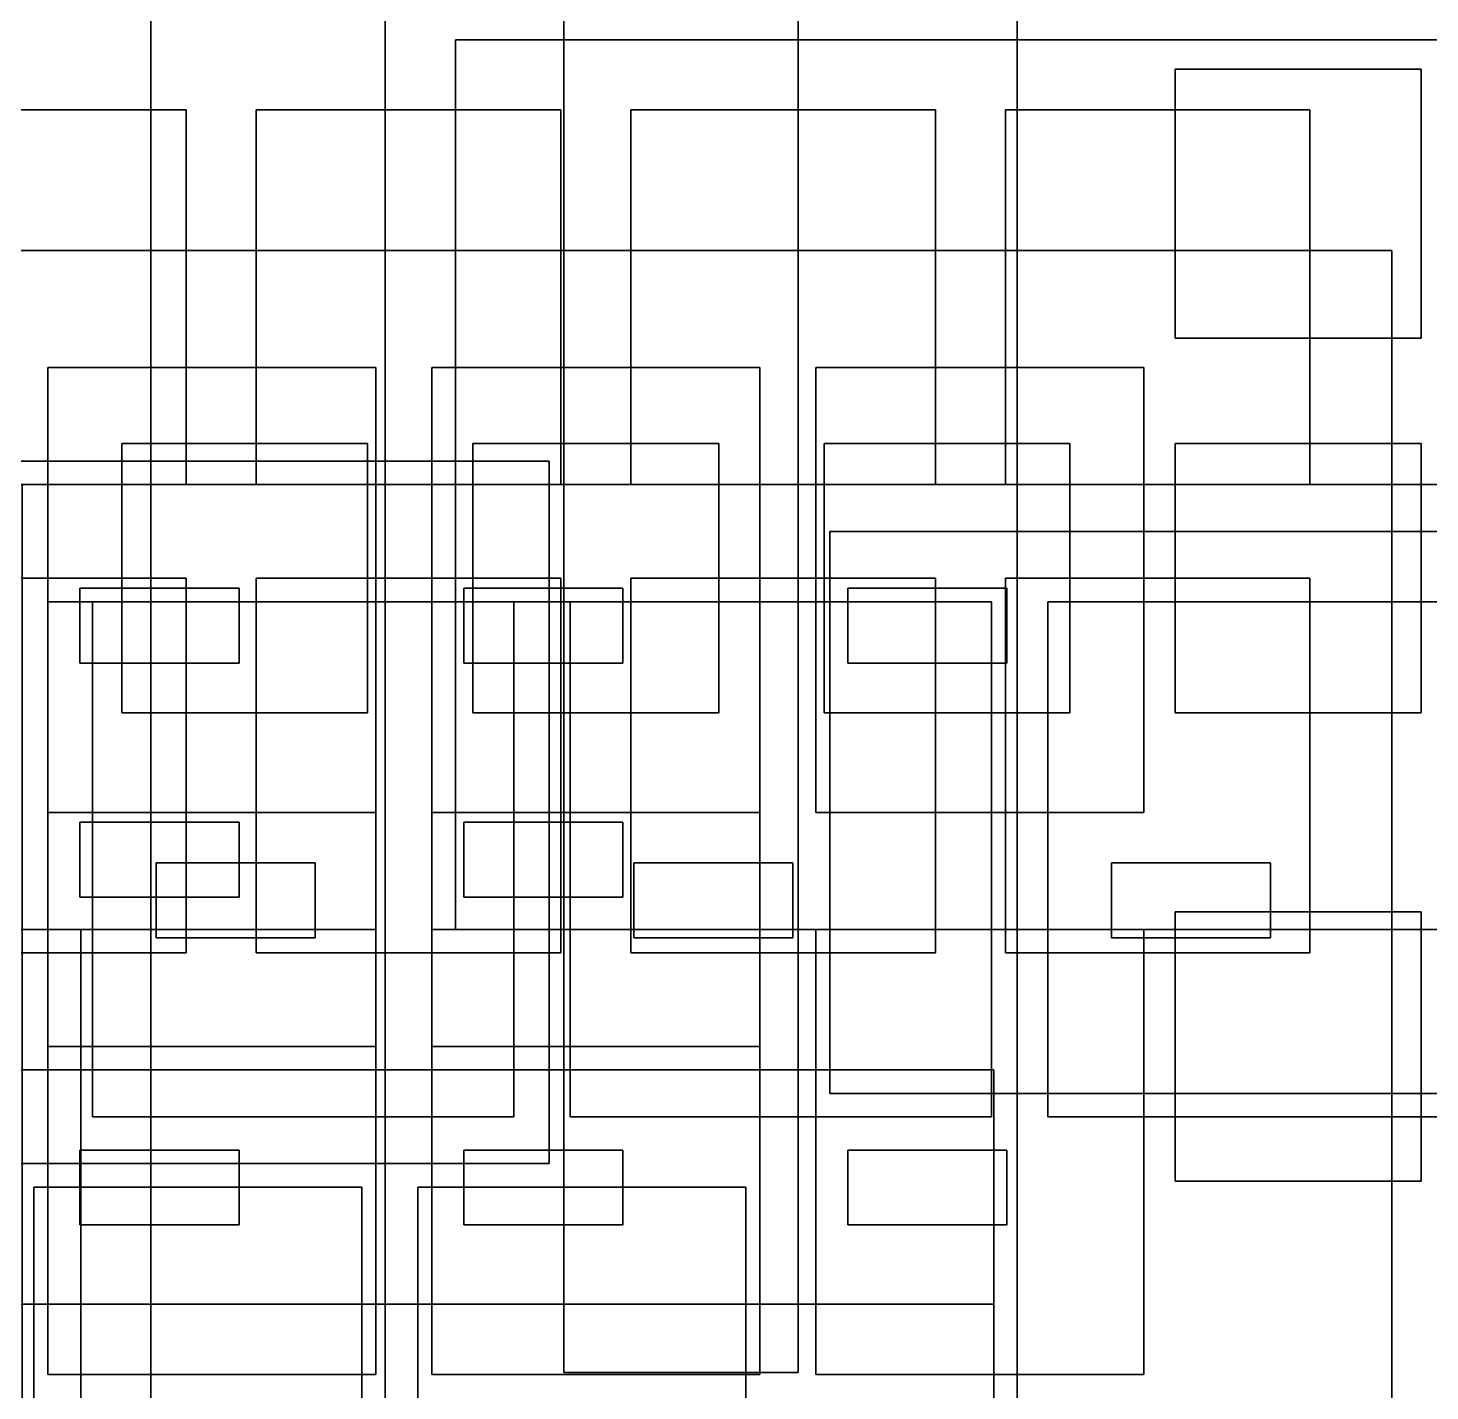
# Model space of a CAD drawing. Header units: feet. Extents: x -228 to 222, y -147 to 142.
# Drawn here: x 87.8 to 147.6, y 3.3 to 61.5 of the extents above; entities that cross this region are included whole.
import ezdxf

# ---------------------------------------------------------------- set-up
doc = ezdxf.new("R2010")
doc.units = ezdxf.units.FT
for name, color, linetype in [('bed', 7, 'CONTINUOUS'), ('burn_icu', 7, 'CONTINUOUS'), ('corridor_patient', 7, 'CONTINUOUS'), ('ed', 7, 'CONTINUOUS'), ('elevator_service', 7, 'CONTINUOUS'), ('floor', 7, 'CONTINUOUS'), ('isolation_bed', 7, 'CONTINUOUS'), ('med_surg', 7, 'CONTINUOUS'), ('oncology', 7, 'CONTINUOUS'), ('picu', 7, 'CONTINUOUS'), ('procedure', 7, 'CONTINUOUS'), ('telemetry', 7, 'CONTINUOUS'), ('utility', 7, 'CONTINUOUS'), ('women', 7, 'CONTINUOUS')]:
    doc.layers.add(name, color=color, linetype=linetype)

msp = doc.modelspace()

# ---------------------------------------------------------------- linework, layer by layer
at = {"layer": 'bed'}
for points in [[(96.76, 37.58, 78.75), (89.96, 37.58, 78.75), (89.96, 37.58, 80.95), (96.76, 37.58, 80.95)], [(89.96, 37.58, 78.75), (89.96, 34.38, 78.75), (89.96, 34.38, 80.95), (89.96, 37.58, 80.95)], [(89.96, 34.38, 80.95), (96.76, 34.38, 80.95), (96.76, 37.58, 80.95), (89.96, 37.58, 80.95)], [(89.96, 34.38, 78.75), (89.96, 37.58, 78.75), (96.76, 37.58, 78.75), (96.76, 34.38, 78.75)], [(96.76, 37.58, 93.75), (89.96, 37.58, 93.75), (89.96, 37.58, 95.95), (96.76, 37.58, 95.95)], [(89.96, 37.58, 93.75), (89.96, 34.38, 93.75), (89.96, 34.38, 95.95), (89.96, 37.58, 95.95)], [(89.96, 34.38, 95.95), (96.76, 34.38, 95.95), (96.76, 37.58, 95.95), (89.96, 37.58, 95.95)], [(89.96, 34.38, 93.75), (89.96, 37.58, 93.75), (96.76, 37.58, 93.75), (96.76, 34.38, 93.75)], [(96.76, 37.58, 108.75), (89.96, 37.58, 108.75), (89.96, 37.58, 110.95), (96.76, 37.58, 110.95)], [(89.96, 37.58, 108.75), (89.96, 34.38, 108.75), (89.96, 34.38, 110.95), (89.96, 37.58, 110.95)], [(89.96, 34.38, 110.95), (96.76, 34.38, 110.95), (96.76, 37.58, 110.95), (89.96, 37.58, 110.95)], [(89.96, 34.38, 108.75), (89.96, 37.58, 108.75), (96.76, 37.58, 108.75), (96.76, 34.38, 108.75)], [(96.76, 37.58, 123.75), (89.96, 37.58, 123.75), (89.96, 37.58, 125.95), (96.76, 37.58, 125.95)], [(89.96, 37.58, 123.75), (89.96, 34.38, 123.75), (89.96, 34.38, 125.95), (89.96, 37.58, 125.95)], [(89.96, 34.38, 125.95), (96.76, 34.38, 125.95), (96.76, 37.58, 125.95), (89.96, 37.58, 125.95)], [(89.96, 34.38, 123.75), (89.96, 37.58, 123.75), (96.76, 37.58, 123.75), (96.76, 34.38, 123.75)], [(96.76, 34.38, 78.75), (96.76, 37.58, 78.75), (96.76, 37.58, 80.95), (96.76, 34.38, 80.95)], [(96.76, 34.38, 93.75), (96.76, 37.58, 93.75), (96.76, 37.58, 95.95), (96.76, 34.38, 95.95)], [(96.76, 34.38, 108.75), (96.76, 37.58, 108.75), (96.76, 37.58, 110.95), (96.76, 34.38, 110.95)], [(96.76, 34.38, 123.75), (96.76, 37.58, 123.75), (96.76, 37.58, 125.95), (96.76, 34.38, 125.95)], [(113.16, 37.58, 78.75), (106.36, 37.58, 78.75), (106.36, 37.58, 80.95), (113.16, 37.58, 80.95)], [(106.36, 37.58, 78.75), (106.36, 34.38, 78.75), (106.36, 34.38, 80.95), (106.36, 37.58, 80.95)], [(106.36, 34.38, 80.95), (113.16, 34.38, 80.95), (113.16, 37.58, 80.95), (106.36, 37.58, 80.95)], [(106.36, 34.38, 78.75), (106.36, 37.58, 78.75), (113.16, 37.58, 78.75), (113.16, 34.38, 78.75)], [(113.16, 37.58, 93.75), (106.36, 37.58, 93.75), (106.36, 37.58, 95.95), (113.16, 37.58, 95.95)], [(106.36, 37.58, 93.75), (106.36, 34.38, 93.75), (106.36, 34.38, 95.95), (106.36, 37.58, 95.95)], [(106.36, 34.38, 95.95), (113.16, 34.38, 95.95), (113.16, 37.58, 95.95), (106.36, 37.58, 95.95)], [(106.36, 34.38, 93.75), (106.36, 37.58, 93.75), (113.16, 37.58, 93.75), (113.16, 34.38, 93.75)], [(113.16, 37.58, 108.75), (106.36, 37.58, 108.75), (106.36, 37.58, 110.95), (113.16, 37.58, 110.95)], [(106.36, 37.58, 108.75), (106.36, 34.38, 108.75), (106.36, 34.38, 110.95), (106.36, 37.58, 110.95)], [(106.36, 34.38, 110.95), (113.16, 34.38, 110.95), (113.16, 37.58, 110.95), (106.36, 37.58, 110.95)], [(106.36, 34.38, 108.75), (106.36, 37.58, 108.75), (113.16, 37.58, 108.75), (113.16, 34.38, 108.75)], [(113.16, 37.58, 123.75), (106.36, 37.58, 123.75), (106.36, 37.58, 125.95), (113.16, 37.58, 125.95)], [(106.36, 37.58, 123.75), (106.36, 34.38, 123.75), (106.36, 34.38, 125.95), (106.36, 37.58, 125.95)], [(106.36, 34.38, 125.95), (113.16, 34.38, 125.95), (113.16, 37.58, 125.95), (106.36, 37.58, 125.95)], [(106.36, 34.38, 123.75), (106.36, 37.58, 123.75), (113.16, 37.58, 123.75), (113.16, 34.38, 123.75)], [(113.16, 34.38, 78.75), (113.16, 37.58, 78.75), (113.16, 37.58, 80.95), (113.16, 34.38, 80.95)], [(113.16, 34.38, 93.75), (113.16, 37.58, 93.75), (113.16, 37.58, 95.95), (113.16, 34.38, 95.95)], [(113.16, 34.38, 108.75), (113.16, 37.58, 108.75), (113.16, 37.58, 110.95), (113.16, 34.38, 110.95)], [(113.16, 34.38, 123.75), (113.16, 37.58, 123.75), (113.16, 37.58, 125.95), (113.16, 34.38, 125.95)], [(129.56, 37.58, 78.75), (122.76, 37.58, 78.75), (122.76, 37.58, 80.95), (129.56, 37.58, 80.95)], [(122.76, 37.58, 78.75), (122.76, 34.38, 78.75), (122.76, 34.38, 80.95), (122.76, 37.58, 80.95)], [(122.76, 34.38, 80.95), (129.56, 34.38, 80.95), (129.56, 37.58, 80.95), (122.76, 37.58, 80.95)], [(122.76, 34.38, 78.75), (122.76, 37.58, 78.75), (129.56, 37.58, 78.75), (129.56, 34.38, 78.75)], [(129.56, 37.58, 93.75), (122.76, 37.58, 93.75), (122.76, 37.58, 95.95), (129.56, 37.58, 95.95)], [(122.76, 37.58, 93.75), (122.76, 34.38, 93.75), (122.76, 34.38, 95.95), (122.76, 37.58, 95.95)], [(122.76, 34.38, 95.95), (129.56, 34.38, 95.95), (129.56, 37.58, 95.95), (122.76, 37.58, 95.95)], [(122.76, 34.38, 93.75), (122.76, 37.58, 93.75), (129.56, 37.58, 93.75), (129.56, 34.38, 93.75)], [(129.56, 37.58, 123.75), (122.76, 37.58, 123.75), (122.76, 37.58, 125.95), (129.56, 37.58, 125.95)], [(122.76, 37.58, 123.75), (122.76, 34.38, 123.75), (122.76, 34.38, 125.95), (122.76, 37.58, 125.95)], [(122.76, 34.38, 125.95), (129.56, 34.38, 125.95), (129.56, 37.58, 125.95), (122.76, 37.58, 125.95)], [(122.76, 34.38, 123.75), (122.76, 37.58, 123.75), (129.56, 37.58, 123.75), (129.56, 34.38, 123.75)], [(129.56, 34.38, 78.75), (129.56, 37.58, 78.75), (129.56, 37.58, 80.95), (129.56, 34.38, 80.95)], [(129.56, 34.38, 93.75), (129.56, 37.58, 93.75), (129.56, 37.58, 95.95), (129.56, 34.38, 95.95)], [(129.56, 34.38, 123.75), (129.56, 37.58, 123.75), (129.56, 37.58, 125.95), (129.56, 34.38, 125.95)], [(89.96, 34.38, 78.75), (96.76, 34.38, 78.75), (96.76, 34.38, 80.95), (89.96, 34.38, 80.95)], [(89.96, 34.38, 93.75), (96.76, 34.38, 93.75), (96.76, 34.38, 95.95), (89.96, 34.38, 95.95)], [(89.96, 34.38, 108.75), (96.76, 34.38, 108.75), (96.76, 34.38, 110.95), (89.96, 34.38, 110.95)], [(89.96, 34.38, 123.75), (96.76, 34.38, 123.75), (96.76, 34.38, 125.95), (89.96, 34.38, 125.95)], [(106.36, 34.38, 78.75), (113.16, 34.38, 78.75), (113.16, 34.38, 80.95), (106.36, 34.38, 80.95)], [(106.36, 34.38, 93.75), (113.16, 34.38, 93.75), (113.16, 34.38, 95.95), (106.36, 34.38, 95.95)], [(106.36, 34.38, 108.75), (113.16, 34.38, 108.75), (113.16, 34.38, 110.95), (106.36, 34.38, 110.95)], [(106.36, 34.38, 123.75), (113.16, 34.38, 123.75), (113.16, 34.38, 125.95), (106.36, 34.38, 125.95)], [(122.76, 34.38, 78.75), (129.56, 34.38, 78.75), (129.56, 34.38, 80.95), (122.76, 34.38, 80.95)], [(122.76, 34.38, 93.75), (129.56, 34.38, 93.75), (129.56, 34.38, 95.95), (122.76, 34.38, 95.95)], [(122.76, 34.38, 123.75), (129.56, 34.38, 123.75), (129.56, 34.38, 125.95), (122.76, 34.38, 125.95)], [(96.76, 27.58, 168.75), (89.96, 27.58, 168.75), (89.96, 27.58, 170.95), (96.76, 27.58, 170.95)], [(89.96, 27.58, 168.75), (89.96, 24.38, 168.75), (89.96, 24.38, 170.95), (89.96, 27.58, 170.95)], [(89.96, 24.38, 170.95), (96.76, 24.38, 170.95), (96.76, 27.58, 170.95), (89.96, 27.58, 170.95)], [(89.96, 24.38, 168.75), (89.96, 27.58, 168.75), (96.76, 27.58, 168.75), (96.76, 24.38, 168.75)], [(96.76, 24.38, 168.75), (96.76, 27.58, 168.75), (96.76, 27.58, 170.95), (96.76, 24.38, 170.95)], [(113.16, 27.58, 168.75), (106.36, 27.58, 168.75), (106.36, 27.58, 170.95), (113.16, 27.58, 170.95)], [(106.36, 27.58, 168.75), (106.36, 24.38, 168.75), (106.36, 24.38, 170.95), (106.36, 27.58, 170.95)], [(106.36, 24.38, 170.95), (113.16, 24.38, 170.95), (113.16, 27.58, 170.95), (106.36, 27.58, 170.95)], [(106.36, 24.38, 168.75), (106.36, 27.58, 168.75), (113.16, 27.58, 168.75), (113.16, 24.38, 168.75)], [(113.16, 24.38, 168.75), (113.16, 27.58, 168.75), (113.16, 27.58, 170.95), (113.16, 24.38, 170.95)], [(89.96, 24.38, 168.75), (96.76, 24.38, 168.75), (96.76, 24.38, 170.95), (89.96, 24.38, 170.95)], [(106.36, 24.38, 168.75), (113.16, 24.38, 168.75), (113.16, 24.38, 170.95), (106.36, 24.38, 170.95)], [(96.76, 13.58, 78.75), (89.96, 13.58, 78.75), (89.96, 13.58, 80.95), (96.76, 13.58, 80.95)], [(89.96, 13.58, 78.75), (89.96, 10.38, 78.75), (89.96, 10.38, 80.95), (89.96, 13.58, 80.95)], [(89.96, 10.38, 80.95), (96.76, 10.38, 80.95), (96.76, 13.58, 80.95), (89.96, 13.58, 80.95)], [(89.96, 10.38, 78.75), (89.96, 13.58, 78.75), (96.76, 13.58, 78.75), (96.76, 10.38, 78.75)], [(96.76, 13.58, 93.75), (89.96, 13.58, 93.75), (89.96, 13.58, 95.95), (96.76, 13.58, 95.95)], [(89.96, 13.58, 93.75), (89.96, 10.38, 93.75), (89.96, 10.38, 95.95), (89.96, 13.58, 95.95)], [(89.96, 10.38, 95.95), (96.76, 10.38, 95.95), (96.76, 13.58, 95.95), (89.96, 13.58, 95.95)], [(89.96, 10.38, 93.75), (89.96, 13.58, 93.75), (96.76, 13.58, 93.75), (96.76, 10.38, 93.75)], [(96.76, 13.58, 108.75), (89.96, 13.58, 108.75), (89.96, 13.58, 110.95), (96.76, 13.58, 110.95)], [(89.96, 13.58, 108.75), (89.96, 10.38, 108.75), (89.96, 10.38, 110.95), (89.96, 13.58, 110.95)], [(89.96, 10.38, 110.95), (96.76, 10.38, 110.95), (96.76, 13.58, 110.95), (89.96, 13.58, 110.95)], [(89.96, 10.38, 108.75), (89.96, 13.58, 108.75), (96.76, 13.58, 108.75), (96.76, 10.38, 108.75)], [(96.76, 13.58, 123.75), (89.96, 13.58, 123.75), (89.96, 13.58, 125.95), (96.76, 13.58, 125.95)], [(89.96, 13.58, 123.75), (89.96, 10.38, 123.75), (89.96, 10.38, 125.95), (89.96, 13.58, 125.95)], [(89.96, 10.38, 125.95), (96.76, 10.38, 125.95), (96.76, 13.58, 125.95), (89.96, 13.58, 125.95)], [(89.96, 10.38, 123.75), (89.96, 13.58, 123.75), (96.76, 13.58, 123.75), (96.76, 10.38, 123.75)], [(96.76, 10.38, 78.75), (96.76, 13.58, 78.75), (96.76, 13.58, 80.95), (96.76, 10.38, 80.95)], [(96.76, 10.38, 93.75), (96.76, 13.58, 93.75), (96.76, 13.58, 95.95), (96.76, 10.38, 95.95)], [(96.76, 10.38, 108.75), (96.76, 13.58, 108.75), (96.76, 13.58, 110.95), (96.76, 10.38, 110.95)], [(96.76, 10.38, 123.75), (96.76, 13.58, 123.75), (96.76, 13.58, 125.95), (96.76, 10.38, 125.95)], [(113.16, 13.58, 78.75), (106.36, 13.58, 78.75), (106.36, 13.58, 80.95), (113.16, 13.58, 80.95)], [(106.36, 13.58, 78.75), (106.36, 10.38, 78.75), (106.36, 10.38, 80.95), (106.36, 13.58, 80.95)], [(106.36, 10.38, 80.95), (113.16, 10.38, 80.95), (113.16, 13.58, 80.95), (106.36, 13.58, 80.95)], [(106.36, 10.38, 78.75), (106.36, 13.58, 78.75), (113.16, 13.58, 78.75), (113.16, 10.38, 78.75)], [(113.16, 13.58, 93.75), (106.36, 13.58, 93.75), (106.36, 13.58, 95.95), (113.16, 13.58, 95.95)], [(106.36, 13.58, 93.75), (106.36, 10.38, 93.75), (106.36, 10.38, 95.95), (106.36, 13.58, 95.95)], [(106.36, 10.38, 95.95), (113.16, 10.38, 95.95), (113.16, 13.58, 95.95), (106.36, 13.58, 95.95)], [(106.36, 10.38, 93.75), (106.36, 13.58, 93.75), (113.16, 13.58, 93.75), (113.16, 10.38, 93.75)], [(113.16, 13.58, 108.75), (106.36, 13.58, 108.75), (106.36, 13.58, 110.95), (113.16, 13.58, 110.95)], [(106.36, 13.58, 108.75), (106.36, 10.38, 108.75), (106.36, 10.38, 110.95), (106.36, 13.58, 110.95)], [(106.36, 10.38, 110.95), (113.16, 10.38, 110.95), (113.16, 13.58, 110.95), (106.36, 13.58, 110.95)], [(106.36, 10.38, 108.75), (106.36, 13.58, 108.75), (113.16, 13.58, 108.75), (113.16, 10.38, 108.75)], [(113.16, 13.58, 123.75), (106.36, 13.58, 123.75), (106.36, 13.58, 125.95), (113.16, 13.58, 125.95)], [(106.36, 13.58, 123.75), (106.36, 10.38, 123.75), (106.36, 10.38, 125.95), (106.36, 13.58, 125.95)], [(106.36, 10.38, 125.95), (113.16, 10.38, 125.95), (113.16, 13.58, 125.95), (106.36, 13.58, 125.95)], [(106.36, 10.38, 123.75), (106.36, 13.58, 123.75), (113.16, 13.58, 123.75), (113.16, 10.38, 123.75)], [(113.16, 10.38, 78.75), (113.16, 13.58, 78.75), (113.16, 13.58, 80.95), (113.16, 10.38, 80.95)], [(113.16, 10.38, 93.75), (113.16, 13.58, 93.75), (113.16, 13.58, 95.95), (113.16, 10.38, 95.95)], [(113.16, 10.38, 108.75), (113.16, 13.58, 108.75), (113.16, 13.58, 110.95), (113.16, 10.38, 110.95)], [(113.16, 10.38, 123.75), (113.16, 13.58, 123.75), (113.16, 13.58, 125.95), (113.16, 10.38, 125.95)], [(129.56, 13.58, 78.75), (122.76, 13.58, 78.75), (122.76, 13.58, 80.95), (129.56, 13.58, 80.95)], [(122.76, 13.58, 78.75), (122.76, 10.38, 78.75), (122.76, 10.38, 80.95), (122.76, 13.58, 80.95)], [(122.76, 10.38, 80.95), (129.56, 10.38, 80.95), (129.56, 13.58, 80.95), (122.76, 13.58, 80.95)], [(122.76, 10.38, 78.75), (122.76, 13.58, 78.75), (129.56, 13.58, 78.75), (129.56, 10.38, 78.75)], [(129.56, 13.58, 93.75), (122.76, 13.58, 93.75), (122.76, 13.58, 95.95), (129.56, 13.58, 95.95)], [(122.76, 13.58, 93.75), (122.76, 10.38, 93.75), (122.76, 10.38, 95.95), (122.76, 13.58, 95.95)], [(122.76, 10.38, 95.95), (129.56, 10.38, 95.95), (129.56, 13.58, 95.95), (122.76, 13.58, 95.95)], [(122.76, 10.38, 93.75), (122.76, 13.58, 93.75), (129.56, 13.58, 93.75), (129.56, 10.38, 93.75)], [(129.56, 13.58, 123.75), (122.76, 13.58, 123.75), (122.76, 13.58, 125.95), (129.56, 13.58, 125.95)], [(122.76, 13.58, 123.75), (122.76, 10.38, 123.75), (122.76, 10.38, 125.95), (122.76, 13.58, 125.95)], [(122.76, 10.38, 125.95), (129.56, 10.38, 125.95), (129.56, 13.58, 125.95), (122.76, 13.58, 125.95)], [(122.76, 10.38, 123.75), (122.76, 13.58, 123.75), (129.56, 13.58, 123.75), (129.56, 10.38, 123.75)], [(129.56, 10.38, 78.75), (129.56, 13.58, 78.75), (129.56, 13.58, 80.95), (129.56, 10.38, 80.95)], [(129.56, 10.38, 93.75), (129.56, 13.58, 93.75), (129.56, 13.58, 95.95), (129.56, 10.38, 95.95)], [(129.56, 10.38, 123.75), (129.56, 13.58, 123.75), (129.56, 13.58, 125.95), (129.56, 10.38, 125.95)], [(89.96, 10.38, 78.75), (96.76, 10.38, 78.75), (96.76, 10.38, 80.95), (89.96, 10.38, 80.95)], [(89.96, 10.38, 93.75), (96.76, 10.38, 93.75), (96.76, 10.38, 95.95), (89.96, 10.38, 95.95)], [(89.96, 10.38, 108.75), (96.76, 10.38, 108.75), (96.76, 10.38, 110.95), (89.96, 10.38, 110.95)], [(89.96, 10.38, 123.75), (96.76, 10.38, 123.75), (96.76, 10.38, 125.95), (89.96, 10.38, 125.95)], [(106.36, 10.38, 78.75), (113.16, 10.38, 78.75), (113.16, 10.38, 80.95), (106.36, 10.38, 80.95)], [(106.36, 10.38, 93.75), (113.16, 10.38, 93.75), (113.16, 10.38, 95.95), (106.36, 10.38, 95.95)], [(106.36, 10.38, 108.75), (113.16, 10.38, 108.75), (113.16, 10.38, 110.95), (106.36, 10.38, 110.95)], [(106.36, 10.38, 123.75), (113.16, 10.38, 123.75), (113.16, 10.38, 125.95), (106.36, 10.38, 125.95)], [(122.76, 10.38, 78.75), (129.56, 10.38, 78.75), (129.56, 10.38, 80.95), (122.76, 10.38, 80.95)], [(122.76, 10.38, 93.75), (129.56, 10.38, 93.75), (129.56, 10.38, 95.95), (122.76, 10.38, 95.95)], [(122.76, 10.38, 123.75), (129.56, 10.38, 123.75), (129.56, 10.38, 125.95), (122.76, 10.38, 125.95)]]:
    msp.add_3dface(points, dxfattribs=at)
at = {"layer": 'burn_icu'}
for points in [[(222.5, 42, 60), (87.5, 42, 60), (87.5, 42, 62.5), (222.5, 42, 62.5)], [(87.5, -42, 62.5), (222.5, -42, 62.5), (222.5, 42, 62.5), (87.5, 42, 62.5)], [(87.5, -42, 60), (87.5, 42, 60), (222.5, 42, 60), (222.5, -42, 60)], [(108.5, 37, 60), (90.5, 37, 60), (90.5, 37, 64.2), (108.5, 37, 64.2)], [(90.5, 37, 60), (90.5, 15, 60), (90.5, 15, 64.2), (90.5, 37, 64.2)], [(90.5, 15, 64.2), (108.5, 15, 64.2), (108.5, 37, 64.2), (90.5, 37, 64.2)], [(90.5, 15, 60), (90.5, 37, 60), (108.5, 37, 60), (108.5, 15, 60)], [(108.5, 15, 60), (108.5, 37, 60), (108.5, 37, 64.2), (108.5, 15, 64.2)], [(128.9, 37, 60), (110.9, 37, 60), (110.9, 37, 64.2), (128.9, 37, 64.2)], [(110.9, 37, 60), (110.9, 15, 60), (110.9, 15, 64.2), (110.9, 37, 64.2)], [(110.9, 15, 64.2), (128.9, 15, 64.2), (128.9, 37, 64.2), (110.9, 37, 64.2)], [(110.9, 15, 60), (110.9, 37, 60), (128.9, 37, 60), (128.9, 15, 60)], [(128.9, 15, 60), (128.9, 37, 60), (128.9, 37, 64.2), (128.9, 15, 64.2)], [(149.3, 37, 60), (131.3, 37, 60), (131.3, 37, 64.2), (149.3, 37, 64.2)], [(131.3, 37, 60), (131.3, 15, 60), (131.3, 15, 64.2), (131.3, 37, 64.2)], [(131.3, 15, 64.2), (149.3, 15, 64.2), (149.3, 37, 64.2), (131.3, 37, 64.2)], [(131.3, 15, 60), (131.3, 37, 60), (149.3, 37, 60), (149.3, 15, 60)], [(90.5, 15, 60), (108.5, 15, 60), (108.5, 15, 64.2), (90.5, 15, 64.2)], [(110.9, 15, 60), (128.9, 15, 60), (128.9, 15, 64.2), (110.9, 15, 64.2)], [(131.3, 15, 60), (149.3, 15, 60), (149.3, 15, 64.2), (131.3, 15, 64.2)]]:
    msp.add_3dface(points, dxfattribs=at)
at = {"layer": 'corridor_patient'}
for points in [[(110.64, 72.08, 32.4), (110.64, 4.08, 32.4), (110.64, 4.08, 33.6), (110.64, 72.08, 33.6)], [(110.64, 4.08, 33.6), (120.64, 4.08, 33.6), (120.64, 72.08, 33.6), (110.64, 72.08, 33.6)], [(110.64, 4.08, 32.4), (110.64, 72.08, 32.4), (120.64, 72.08, 32.4), (120.64, 4.08, 32.4)], [(120.64, 4.08, 32.4), (120.64, 72.08, 32.4), (120.64, 72.08, 33.6), (120.64, 4.08, 33.6)], [(93, 68, 62.4), (93, 0, 62.4), (93, 0, 63.6), (93, 68, 63.6)], [(93, 0, 63.6), (103, 0, 63.6), (103, 68, 63.6), (93, 68, 63.6)], [(93, 0, 62.4), (93, 68, 62.4), (103, 68, 62.4), (103, 0, 62.4)], [(103, 0, 62.4), (103, 68, 62.4), (103, 68, 63.6), (103, 0, 63.6)], [(110.64, 4.08, 32.4), (120.64, 4.08, 32.4), (120.64, 4.08, 33.6), (110.64, 4.08, 33.6)]]:
    msp.add_3dface(points, dxfattribs=at)
at = {"layer": 'ed'}
for points in [[(94.5, 58, 30), (81.5, 58, 30), (81.5, 58, 34.6), (94.5, 58, 34.6)], [(81.5, 42, 34.6), (94.5, 42, 34.6), (94.5, 58, 34.6), (81.5, 58, 34.6)], [(81.5, 42, 30), (81.5, 58, 30), (94.5, 58, 30), (94.5, 42, 30)], [(94.5, 42, 30), (94.5, 58, 30), (94.5, 58, 34.6), (94.5, 42, 34.6)], [(110.5, 58, 30), (97.5, 58, 30), (97.5, 58, 34.6), (110.5, 58, 34.6)], [(97.5, 58, 30), (97.5, 42, 30), (97.5, 42, 34.6), (97.5, 58, 34.6)], [(97.5, 42, 34.6), (110.5, 42, 34.6), (110.5, 58, 34.6), (97.5, 58, 34.6)], [(97.5, 42, 30), (97.5, 58, 30), (110.5, 58, 30), (110.5, 42, 30)], [(110.5, 42, 30), (110.5, 58, 30), (110.5, 58, 34.6), (110.5, 42, 34.6)], [(126.5, 58, 30), (113.5, 58, 30), (113.5, 58, 34.6), (126.5, 58, 34.6)], [(113.5, 58, 30), (113.5, 42, 30), (113.5, 42, 34.6), (113.5, 58, 34.6)], [(113.5, 42, 34.6), (126.5, 42, 34.6), (126.5, 58, 34.6), (113.5, 58, 34.6)], [(113.5, 42, 30), (113.5, 58, 30), (126.5, 58, 30), (126.5, 42, 30)], [(126.5, 42, 30), (126.5, 58, 30), (126.5, 58, 34.6), (126.5, 42, 34.6)], [(142.5, 58, 30), (129.5, 58, 30), (129.5, 58, 34.6), (142.5, 58, 34.6)], [(129.5, 58, 30), (129.5, 42, 30), (129.5, 42, 34.6), (129.5, 58, 34.6)], [(129.5, 42, 34.6), (142.5, 42, 34.6), (142.5, 58, 34.6), (129.5, 58, 34.6)], [(129.5, 42, 30), (129.5, 58, 30), (142.5, 58, 30), (142.5, 42, 30)], [(142.5, 42, 30), (142.5, 58, 30), (142.5, 58, 34.6), (142.5, 42, 34.6)], [(81.5, 42, 30), (94.5, 42, 30), (94.5, 42, 34.6), (81.5, 42, 34.6)], [(97.5, 42, 30), (110.5, 42, 30), (110.5, 42, 34.6), (97.5, 42, 34.6)], [(113.5, 42, 30), (126.5, 42, 30), (126.5, 42, 34.6), (113.5, 42, 34.6)], [(129.5, 42, 30), (142.5, 42, 30), (142.5, 42, 34.6), (129.5, 42, 34.6)], [(94.5, 38, 30), (81.5, 38, 30), (81.5, 38, 34.6), (94.5, 38, 34.6)], [(81.5, 22, 34.6), (94.5, 22, 34.6), (94.5, 38, 34.6), (81.5, 38, 34.6)], [(81.5, 22, 30), (81.5, 38, 30), (94.5, 38, 30), (94.5, 22, 30)], [(94.5, 22, 30), (94.5, 38, 30), (94.5, 38, 34.6), (94.5, 22, 34.6)], [(110.5, 38, 30), (97.5, 38, 30), (97.5, 38, 34.6), (110.5, 38, 34.6)], [(97.5, 38, 30), (97.5, 22, 30), (97.5, 22, 34.6), (97.5, 38, 34.6)], [(97.5, 22, 34.6), (110.5, 22, 34.6), (110.5, 38, 34.6), (97.5, 38, 34.6)], [(97.5, 22, 30), (97.5, 38, 30), (110.5, 38, 30), (110.5, 22, 30)], [(110.5, 22, 30), (110.5, 38, 30), (110.5, 38, 34.6), (110.5, 22, 34.6)], [(126.5, 38, 30), (113.5, 38, 30), (113.5, 38, 34.6), (126.5, 38, 34.6)], [(113.5, 38, 30), (113.5, 22, 30), (113.5, 22, 34.6), (113.5, 38, 34.6)], [(113.5, 22, 34.6), (126.5, 22, 34.6), (126.5, 38, 34.6), (113.5, 38, 34.6)], [(113.5, 22, 30), (113.5, 38, 30), (126.5, 38, 30), (126.5, 22, 30)], [(126.5, 22, 30), (126.5, 38, 30), (126.5, 38, 34.6), (126.5, 22, 34.6)], [(142.5, 38, 30), (129.5, 38, 30), (129.5, 38, 34.6), (142.5, 38, 34.6)], [(129.5, 38, 30), (129.5, 22, 30), (129.5, 22, 34.6), (129.5, 38, 34.6)], [(129.5, 22, 34.6), (142.5, 22, 34.6), (142.5, 38, 34.6), (129.5, 38, 34.6)], [(129.5, 22, 30), (129.5, 38, 30), (142.5, 38, 30), (142.5, 22, 30)], [(142.5, 22, 30), (142.5, 38, 30), (142.5, 38, 34.6), (142.5, 22, 34.6)], [(81.5, 22, 30), (94.5, 22, 30), (94.5, 22, 34.6), (81.5, 22, 34.6)], [(97.5, 22, 30), (110.5, 22, 30), (110.5, 22, 34.6), (97.5, 22, 34.6)], [(113.5, 22, 30), (126.5, 22, 30), (126.5, 22, 34.6), (113.5, 22, 34.6)], [(129.5, 22, 30), (142.5, 22, 30), (142.5, 22, 34.6), (129.5, 22, 34.6)]]:
    msp.add_3dface(points, dxfattribs=at)
at = {"layer": 'elevator_service'}
for points in [[(147.25, 59.75, 2), (136.75, 59.75, 2), (136.75, 59.75, 241), (147.25, 59.75, 241)], [(136.75, 59.75, 2), (136.75, 48.25, 2), (136.75, 48.25, 241), (136.75, 59.75, 241)], [(136.75, 48.25, 241), (147.25, 48.25, 241), (147.25, 59.75, 241), (136.75, 59.75, 241)], [(136.75, 48.25, 2), (136.75, 59.75, 2), (147.25, 59.75, 2), (147.25, 48.25, 2)], [(147.25, 48.25, 2), (147.25, 59.75, 2), (147.25, 59.75, 241), (147.25, 48.25, 241)], [(136.75, 48.25, 2), (147.25, 48.25, 2), (147.25, 48.25, 241), (136.75, 48.25, 241)], [(102.25, 43.75, 2), (91.75, 43.75, 2), (91.75, 43.75, 241), (102.25, 43.75, 241)], [(91.75, 43.75, 2), (91.75, 32.25, 2), (91.75, 32.25, 241), (91.75, 43.75, 241)], [(91.75, 32.25, 241), (102.25, 32.25, 241), (102.25, 43.75, 241), (91.75, 43.75, 241)], [(91.75, 32.25, 2), (91.75, 43.75, 2), (102.25, 43.75, 2), (102.25, 32.25, 2)], [(102.25, 32.25, 2), (102.25, 43.75, 2), (102.25, 43.75, 241), (102.25, 32.25, 241)], [(117.25, 43.75, 2), (106.75, 43.75, 2), (106.75, 43.75, 241), (117.25, 43.75, 241)], [(106.75, 43.75, 2), (106.75, 32.25, 2), (106.75, 32.25, 241), (106.75, 43.75, 241)], [(106.75, 32.25, 241), (117.25, 32.25, 241), (117.25, 43.75, 241), (106.75, 43.75, 241)], [(106.75, 32.25, 2), (106.75, 43.75, 2), (117.25, 43.75, 2), (117.25, 32.25, 2)], [(117.25, 43.75, 2), (106.75, 43.75, 2), (106.75, 43.75, 241), (117.25, 43.75, 241)], [(106.75, 43.75, 2), (106.75, 32.25, 2), (106.75, 32.25, 241), (106.75, 43.75, 241)], [(106.75, 32.25, 241), (117.25, 32.25, 241), (117.25, 43.75, 241), (106.75, 43.75, 241)], [(106.75, 32.25, 2), (106.75, 43.75, 2), (117.25, 43.75, 2), (117.25, 32.25, 2)], [(117.25, 32.25, 2), (117.25, 43.75, 2), (117.25, 43.75, 241), (117.25, 32.25, 241)], [(117.25, 32.25, 2), (117.25, 43.75, 2), (117.25, 43.75, 241), (117.25, 32.25, 241)], [(132.25, 43.75, 2), (121.75, 43.75, 2), (121.75, 43.75, 241), (132.25, 43.75, 241)], [(121.75, 43.75, 2), (121.75, 32.25, 2), (121.75, 32.25, 241), (121.75, 43.75, 241)], [(121.75, 32.25, 241), (132.25, 32.25, 241), (132.25, 43.75, 241), (121.75, 43.75, 241)], [(121.75, 32.25, 2), (121.75, 43.75, 2), (132.25, 43.75, 2), (132.25, 32.25, 2)], [(132.25, 43.75, 2), (121.75, 43.75, 2), (121.75, 43.75, 241), (132.25, 43.75, 241)], [(121.75, 43.75, 2), (121.75, 32.25, 2), (121.75, 32.25, 241), (121.75, 43.75, 241)], [(121.75, 32.25, 241), (132.25, 32.25, 241), (132.25, 43.75, 241), (121.75, 43.75, 241)], [(121.75, 32.25, 2), (121.75, 43.75, 2), (132.25, 43.75, 2), (132.25, 32.25, 2)], [(132.25, 32.25, 2), (132.25, 43.75, 2), (132.25, 43.75, 241), (132.25, 32.25, 241)], [(132.25, 32.25, 2), (132.25, 43.75, 2), (132.25, 43.75, 241), (132.25, 32.25, 241)], [(147.25, 43.75, 2), (136.75, 43.75, 2), (136.75, 43.75, 241), (147.25, 43.75, 241)], [(136.75, 43.75, 2), (136.75, 32.25, 2), (136.75, 32.25, 241), (136.75, 43.75, 241)], [(136.75, 32.25, 241), (147.25, 32.25, 241), (147.25, 43.75, 241), (136.75, 43.75, 241)], [(136.75, 32.25, 2), (136.75, 43.75, 2), (147.25, 43.75, 2), (147.25, 32.25, 2)], [(147.25, 32.25, 2), (147.25, 43.75, 2), (147.25, 43.75, 241), (147.25, 32.25, 241)], [(91.75, 32.25, 2), (102.25, 32.25, 2), (102.25, 32.25, 241), (91.75, 32.25, 241)], [(106.75, 32.25, 2), (117.25, 32.25, 2), (117.25, 32.25, 241), (106.75, 32.25, 241)], [(106.75, 32.25, 2), (117.25, 32.25, 2), (117.25, 32.25, 241), (106.75, 32.25, 241)], [(121.75, 32.25, 2), (132.25, 32.25, 2), (132.25, 32.25, 241), (121.75, 32.25, 241)], [(121.75, 32.25, 2), (132.25, 32.25, 2), (132.25, 32.25, 241), (121.75, 32.25, 241)], [(136.75, 32.25, 2), (147.25, 32.25, 2), (147.25, 32.25, 241), (136.75, 32.25, 241)], [(147.25, 23.75, 2), (136.75, 23.75, 2), (136.75, 23.75, 241), (147.25, 23.75, 241)], [(136.75, 23.75, 2), (136.75, 12.25, 2), (136.75, 12.25, 241), (136.75, 23.75, 241)], [(136.75, 12.25, 241), (147.25, 12.25, 241), (147.25, 23.75, 241), (136.75, 23.75, 241)], [(136.75, 12.25, 2), (136.75, 23.75, 2), (147.25, 23.75, 2), (147.25, 12.25, 2)], [(147.25, 12.25, 2), (147.25, 23.75, 2), (147.25, 23.75, 241), (147.25, 12.25, 241)], [(136.75, 12.25, 2), (147.25, 12.25, 2), (147.25, 12.25, 241), (136.75, 12.25, 241)]]:
    msp.add_3dface(points, dxfattribs=at)
at = {"layer": 'floor'}
for points in [[(-215, -135, 0.275), (215, -135, 0.275), (215, 135, 0.275), (-215, 135, 0.275)], [(-215, -135, -0.275), (-215, 135, -0.275), (215, 135, -0.275), (215, -135, -0.275)], [(-215, -135, 15.275), (215, -135, 15.275), (215, 135, 15.275), (-215, 135, 15.275)], [(-215, -135, 14.725), (-215, 135, 14.725), (215, 135, 14.725), (215, -135, 14.725)], [(-215, -135, 30.275), (215, -135, 30.275), (215, 135, 30.275), (-215, 135, 30.275)], [(-215, -135, 29.725), (-215, 135, 29.725), (215, 135, 29.725), (215, -135, 29.725)], [(-215, -135, 45.275), (215, -135, 45.275), (215, 135, 45.275), (-215, 135, 45.275)], [(-215, -135, 44.725), (-215, 135, 44.725), (215, 135, 44.725), (215, -135, 44.725)], [(-215, -135, 60.275), (215, -135, 60.275), (215, 135, 60.275), (-215, 135, 60.275)], [(-215, -135, 59.725), (-215, 135, 59.725), (215, 135, 59.725), (215, -135, 59.725)], [(-165, -105, 75.275), (165, -105, 75.275), (165, 105, 75.275), (-165, 105, 75.275)], [(-165, -105, 74.725), (-165, 105, 74.725), (165, 105, 74.725), (165, -105, 74.725)], [(-165, -105, 90.275), (165, -105, 90.275), (165, 105, 90.275), (-165, 105, 90.275)], [(-165, -105, 89.725), (-165, 105, 89.725), (165, 105, 89.725), (165, -105, 89.725)], [(-165, -105, 105.275), (165, -105, 105.275), (165, 105, 105.275), (-165, 105, 105.275)], [(-165, -105, 104.725), (-165, 105, 104.725), (165, 105, 104.725), (165, -105, 104.725)], [(-165, -105, 120.275), (165, -105, 120.275), (165, 105, 120.275), (-165, 105, 120.275)], [(-165, -105, 119.725), (-165, 105, 119.725), (165, 105, 119.725), (165, -105, 119.725)], [(-165, -105, 135.275), (165, -105, 135.275), (165, 105, 135.275), (-165, 105, 135.275)], [(-165, -105, 134.725), (-165, 105, 134.725), (165, 105, 134.725), (165, -105, 134.725)], [(-165, -105, 150.275), (165, -105, 150.275), (165, 105, 150.275), (-165, 105, 150.275)], [(-165, -105, 149.725), (-165, 105, 149.725), (165, 105, 149.725), (165, -105, 149.725)], [(-165, -105, 165.275), (165, -105, 165.275), (165, 105, 165.275), (-165, 105, 165.275)], [(-165, -105, 164.725), (-165, 105, 164.725), (165, 105, 164.725), (165, -105, 164.725)], [(-165, -105, 180.275), (165, -105, 180.275), (165, 105, 180.275), (-165, 105, 180.275)], [(-165, -105, 179.725), (-165, 105, 179.725), (165, 105, 179.725), (165, -105, 179.725)], [(-165, -95, 195.275), (165, -95, 195.275), (165, 95, 195.275), (-165, 95, 195.275)], [(-165, -95, 194.725), (-165, 95, 194.725), (165, 95, 194.725), (165, -95, 194.725)], [(-165, -95, 210.275), (165, -95, 210.275), (165, 95, 210.275), (-165, 95, 210.275)], [(-165, -95, 209.725), (-165, 95, 209.725), (165, 95, 209.725), (165, -95, 209.725)], [(-130, -75, 225.275), (130, -75, 225.275), (130, 75, 225.275), (-130, 75, 225.275)], [(-130, -75, 224.725), (-130, 75, 224.725), (130, 75, 224.725), (130, -75, 224.725)], [(130, -75, 224.725), (130, 75, 224.725), (130, 75, 225.275), (130, -75, 225.275)]]:
    msp.add_3dface(points, dxfattribs=at)
at = {"layer": 'isolation_bed'}
for points in [[(100.02, 25.84, 63.75), (93.22, 25.84, 63.75), (93.22, 25.84, 65.95), (100.02, 25.84, 65.95)], [(93.22, 25.84, 63.75), (93.22, 22.64, 63.75), (93.22, 22.64, 65.95), (93.22, 25.84, 65.95)], [(93.22, 22.64, 65.95), (100.02, 22.64, 65.95), (100.02, 25.84, 65.95), (93.22, 25.84, 65.95)], [(93.22, 22.64, 63.75), (93.22, 25.84, 63.75), (100.02, 25.84, 63.75), (100.02, 22.64, 63.75)], [(100.02, 22.64, 63.75), (100.02, 25.84, 63.75), (100.02, 25.84, 65.95), (100.02, 22.64, 65.95)], [(120.42, 25.84, 63.75), (113.62, 25.84, 63.75), (113.62, 25.84, 65.95), (120.42, 25.84, 65.95)], [(113.62, 25.84, 63.75), (113.62, 22.64, 63.75), (113.62, 22.64, 65.95), (113.62, 25.84, 65.95)], [(113.62, 22.64, 65.95), (120.42, 22.64, 65.95), (120.42, 25.84, 65.95), (113.62, 25.84, 65.95)], [(113.62, 22.64, 63.75), (113.62, 25.84, 63.75), (120.42, 25.84, 63.75), (120.42, 22.64, 63.75)], [(120.42, 22.64, 63.75), (120.42, 25.84, 63.75), (120.42, 25.84, 65.95), (120.42, 22.64, 65.95)], [(140.82, 25.84, 63.75), (134.02, 25.84, 63.75), (134.02, 25.84, 65.95), (140.82, 25.84, 65.95)], [(134.02, 25.84, 63.75), (134.02, 22.64, 63.75), (134.02, 22.64, 65.95), (134.02, 25.84, 65.95)], [(134.02, 22.64, 65.95), (140.82, 22.64, 65.95), (140.82, 25.84, 65.95), (134.02, 25.84, 65.95)], [(134.02, 22.64, 63.75), (134.02, 25.84, 63.75), (140.82, 25.84, 63.75), (140.82, 22.64, 63.75)], [(140.82, 22.64, 63.75), (140.82, 25.84, 63.75), (140.82, 25.84, 65.95), (140.82, 22.64, 65.95)], [(93.22, 22.64, 63.75), (100.02, 22.64, 63.75), (100.02, 22.64, 65.95), (93.22, 22.64, 65.95)], [(113.62, 22.64, 63.75), (120.42, 22.64, 63.75), (120.42, 22.64, 65.95), (113.62, 22.64, 65.95)], [(134.02, 22.64, 63.75), (140.82, 22.64, 63.75), (140.82, 22.64, 65.95), (134.02, 22.64, 65.95)]]:
    msp.add_3dface(points, dxfattribs=at)
at = {"layer": 'med_surg'}
for points in [[(146, 52, 75), (18, 52, 75), (18, 52, 77.5), (146, 52, 77.5)], [(18, -52, 77.5), (146, -52, 77.5), (146, 52, 77.5), (18, 52, 77.5)], [(18, -52, 75), (18, 52, 75), (146, 52, 75), (146, -52, 75)], [(146, 52, 90), (18, 52, 90), (18, 52, 92.5), (146, 52, 92.5)], [(18, -52, 92.5), (146, -52, 92.5), (146, 52, 92.5), (18, 52, 92.5)], [(18, -52, 90), (18, 52, 90), (146, 52, 90), (146, -52, 90)], [(146, 52, 105), (18, 52, 105), (18, 52, 107.5), (146, 52, 107.5)], [(18, -52, 107.5), (146, -52, 107.5), (146, 52, 107.5), (18, 52, 107.5)], [(18, -52, 105), (18, 52, 105), (146, 52, 105), (146, -52, 105)], [(146, -52, 75), (146, 52, 75), (146, 52, 77.5), (146, -52, 77.5)], [(146, -52, 90), (146, 52, 90), (146, 52, 92.5), (146, -52, 92.5)], [(146, -52, 105), (146, 52, 105), (146, 52, 107.5), (146, -52, 107.5)], [(102.6, 47, 75), (88.6, 47, 75), (88.6, 47, 79.2), (102.6, 47, 79.2)], [(88.6, 47, 75), (88.6, 28, 75), (88.6, 28, 79.2), (88.6, 47, 79.2)], [(88.6, 28, 79.2), (102.6, 28, 79.2), (102.6, 47, 79.2), (88.6, 47, 79.2)], [(88.6, 28, 75), (88.6, 47, 75), (102.6, 47, 75), (102.6, 28, 75)], [(102.6, 47, 90), (88.6, 47, 90), (88.6, 47, 94.2), (102.6, 47, 94.2)], [(88.6, 47, 90), (88.6, 28, 90), (88.6, 28, 94.2), (88.6, 47, 94.2)], [(88.6, 28, 94.2), (102.6, 28, 94.2), (102.6, 47, 94.2), (88.6, 47, 94.2)], [(88.6, 28, 90), (88.6, 47, 90), (102.6, 47, 90), (102.6, 28, 90)], [(102.6, 47, 105), (88.6, 47, 105), (88.6, 47, 109.2), (102.6, 47, 109.2)], [(88.6, 47, 105), (88.6, 28, 105), (88.6, 28, 109.2), (88.6, 47, 109.2)], [(88.6, 28, 109.2), (102.6, 28, 109.2), (102.6, 47, 109.2), (88.6, 47, 109.2)], [(88.6, 28, 105), (88.6, 47, 105), (102.6, 47, 105), (102.6, 28, 105)], [(102.6, 28, 75), (102.6, 47, 75), (102.6, 47, 79.2), (102.6, 28, 79.2)], [(102.6, 28, 90), (102.6, 47, 90), (102.6, 47, 94.2), (102.6, 28, 94.2)], [(102.6, 28, 105), (102.6, 47, 105), (102.6, 47, 109.2), (102.6, 28, 109.2)], [(119, 47, 75), (105, 47, 75), (105, 47, 79.2), (119, 47, 79.2)], [(105, 47, 75), (105, 28, 75), (105, 28, 79.2), (105, 47, 79.2)], [(105, 28, 79.2), (119, 28, 79.2), (119, 47, 79.2), (105, 47, 79.2)], [(105, 28, 75), (105, 47, 75), (119, 47, 75), (119, 28, 75)], [(119, 47, 90), (105, 47, 90), (105, 47, 94.2), (119, 47, 94.2)], [(105, 47, 90), (105, 28, 90), (105, 28, 94.2), (105, 47, 94.2)], [(105, 28, 94.2), (119, 28, 94.2), (119, 47, 94.2), (105, 47, 94.2)], [(105, 28, 90), (105, 47, 90), (119, 47, 90), (119, 28, 90)], [(119, 47, 105), (105, 47, 105), (105, 47, 109.2), (119, 47, 109.2)], [(105, 47, 105), (105, 28, 105), (105, 28, 109.2), (105, 47, 109.2)], [(105, 28, 109.2), (119, 28, 109.2), (119, 47, 109.2), (105, 47, 109.2)], [(105, 28, 105), (105, 47, 105), (119, 47, 105), (119, 28, 105)], [(119, 28, 75), (119, 47, 75), (119, 47, 79.2), (119, 28, 79.2)], [(119, 28, 90), (119, 47, 90), (119, 47, 94.2), (119, 28, 94.2)], [(119, 28, 105), (119, 47, 105), (119, 47, 109.2), (119, 28, 109.2)], [(135.4, 47, 75), (121.4, 47, 75), (121.4, 47, 79.2), (135.4, 47, 79.2)], [(121.4, 47, 75), (121.4, 28, 75), (121.4, 28, 79.2), (121.4, 47, 79.2)], [(121.4, 28, 79.2), (135.4, 28, 79.2), (135.4, 47, 79.2), (121.4, 47, 79.2)], [(121.4, 28, 75), (121.4, 47, 75), (135.4, 47, 75), (135.4, 28, 75)], [(135.4, 47, 90), (121.4, 47, 90), (121.4, 47, 94.2), (135.4, 47, 94.2)], [(121.4, 47, 90), (121.4, 28, 90), (121.4, 28, 94.2), (121.4, 47, 94.2)], [(121.4, 28, 94.2), (135.4, 28, 94.2), (135.4, 47, 94.2), (121.4, 47, 94.2)], [(121.4, 28, 90), (121.4, 47, 90), (135.4, 47, 90), (135.4, 28, 90)], [(135.4, 28, 75), (135.4, 47, 75), (135.4, 47, 79.2), (135.4, 28, 79.2)], [(135.4, 28, 90), (135.4, 47, 90), (135.4, 47, 94.2), (135.4, 28, 94.2)], [(88.6, 28, 75), (102.6, 28, 75), (102.6, 28, 79.2), (88.6, 28, 79.2)], [(88.6, 28, 90), (102.6, 28, 90), (102.6, 28, 94.2), (88.6, 28, 94.2)], [(88.6, 28, 105), (102.6, 28, 105), (102.6, 28, 109.2), (88.6, 28, 109.2)], [(105, 28, 75), (119, 28, 75), (119, 28, 79.2), (105, 28, 79.2)], [(105, 28, 90), (119, 28, 90), (119, 28, 94.2), (105, 28, 94.2)], [(105, 28, 105), (119, 28, 105), (119, 28, 109.2), (105, 28, 109.2)], [(121.4, 28, 75), (135.4, 28, 75), (135.4, 28, 79.2), (121.4, 28, 79.2)], [(121.4, 28, 90), (135.4, 28, 90), (135.4, 28, 94.2), (121.4, 28, 94.2)], [(102.6, 23, 75), (88.6, 23, 75), (88.6, 23, 79.2), (102.6, 23, 79.2)], [(88.6, 23, 75), (88.6, 4, 75), (88.6, 4, 79.2), (88.6, 23, 79.2)], [(88.6, 4, 79.2), (102.6, 4, 79.2), (102.6, 23, 79.2), (88.6, 23, 79.2)], [(88.6, 4, 75), (88.6, 23, 75), (102.6, 23, 75), (102.6, 4, 75)], [(102.6, 23, 90), (88.6, 23, 90), (88.6, 23, 94.2), (102.6, 23, 94.2)], [(88.6, 23, 90), (88.6, 4, 90), (88.6, 4, 94.2), (88.6, 23, 94.2)], [(88.6, 4, 94.2), (102.6, 4, 94.2), (102.6, 23, 94.2), (88.6, 23, 94.2)], [(88.6, 4, 90), (88.6, 23, 90), (102.6, 23, 90), (102.6, 4, 90)], [(102.6, 23, 105), (88.6, 23, 105), (88.6, 23, 109.2), (102.6, 23, 109.2)], [(88.6, 23, 105), (88.6, 4, 105), (88.6, 4, 109.2), (88.6, 23, 109.2)], [(88.6, 4, 109.2), (102.6, 4, 109.2), (102.6, 23, 109.2), (88.6, 23, 109.2)], [(88.6, 4, 105), (88.6, 23, 105), (102.6, 23, 105), (102.6, 4, 105)], [(102.6, 4, 75), (102.6, 23, 75), (102.6, 23, 79.2), (102.6, 4, 79.2)], [(102.6, 4, 90), (102.6, 23, 90), (102.6, 23, 94.2), (102.6, 4, 94.2)], [(102.6, 4, 105), (102.6, 23, 105), (102.6, 23, 109.2), (102.6, 4, 109.2)], [(119, 23, 75), (105, 23, 75), (105, 23, 79.2), (119, 23, 79.2)], [(105, 23, 75), (105, 4, 75), (105, 4, 79.2), (105, 23, 79.2)], [(105, 4, 79.2), (119, 4, 79.2), (119, 23, 79.2), (105, 23, 79.2)], [(105, 4, 75), (105, 23, 75), (119, 23, 75), (119, 4, 75)], [(119, 23, 90), (105, 23, 90), (105, 23, 94.2), (119, 23, 94.2)], [(105, 23, 90), (105, 4, 90), (105, 4, 94.2), (105, 23, 94.2)], [(105, 4, 94.2), (119, 4, 94.2), (119, 23, 94.2), (105, 23, 94.2)], [(105, 4, 90), (105, 23, 90), (119, 23, 90), (119, 4, 90)], [(119, 23, 105), (105, 23, 105), (105, 23, 109.2), (119, 23, 109.2)], [(105, 23, 105), (105, 4, 105), (105, 4, 109.2), (105, 23, 109.2)], [(105, 4, 109.2), (119, 4, 109.2), (119, 23, 109.2), (105, 23, 109.2)], [(105, 4, 105), (105, 23, 105), (119, 23, 105), (119, 4, 105)], [(119, 4, 75), (119, 23, 75), (119, 23, 79.2), (119, 4, 79.2)], [(119, 4, 90), (119, 23, 90), (119, 23, 94.2), (119, 4, 94.2)], [(119, 4, 105), (119, 23, 105), (119, 23, 109.2), (119, 4, 109.2)], [(135.4, 23, 75), (121.4, 23, 75), (121.4, 23, 79.2), (135.4, 23, 79.2)], [(121.4, 23, 75), (121.4, 4, 75), (121.4, 4, 79.2), (121.4, 23, 79.2)], [(121.4, 4, 79.2), (135.4, 4, 79.2), (135.4, 23, 79.2), (121.4, 23, 79.2)], [(121.4, 4, 75), (121.4, 23, 75), (135.4, 23, 75), (135.4, 4, 75)], [(135.4, 23, 90), (121.4, 23, 90), (121.4, 23, 94.2), (135.4, 23, 94.2)], [(121.4, 23, 90), (121.4, 4, 90), (121.4, 4, 94.2), (121.4, 23, 94.2)], [(121.4, 4, 94.2), (135.4, 4, 94.2), (135.4, 23, 94.2), (121.4, 23, 94.2)], [(121.4, 4, 90), (121.4, 23, 90), (135.4, 23, 90), (135.4, 4, 90)], [(135.4, 4, 75), (135.4, 23, 75), (135.4, 23, 79.2), (135.4, 4, 79.2)], [(135.4, 4, 90), (135.4, 23, 90), (135.4, 23, 94.2), (135.4, 4, 94.2)], [(88.6, 4, 75), (102.6, 4, 75), (102.6, 4, 79.2), (88.6, 4, 79.2)], [(88.6, 4, 90), (102.6, 4, 90), (102.6, 4, 94.2), (88.6, 4, 94.2)], [(88.6, 4, 105), (102.6, 4, 105), (102.6, 4, 109.2), (88.6, 4, 109.2)], [(105, 4, 75), (119, 4, 75), (119, 4, 79.2), (105, 4, 79.2)], [(105, 4, 90), (119, 4, 90), (119, 4, 94.2), (105, 4, 94.2)], [(105, 4, 105), (119, 4, 105), (119, 4, 109.2), (105, 4, 109.2)], [(121.4, 4, 75), (135.4, 4, 75), (135.4, 4, 79.2), (121.4, 4, 79.2)], [(121.4, 4, 90), (135.4, 4, 90), (135.4, 4, 94.2), (121.4, 4, 94.2)]]:
    msp.add_3dface(points, dxfattribs=at)
at = {"layer": 'oncology'}
for points in [[(146, 42, 165), (18, 42, 165), (18, 42, 167.5), (146, 42, 167.5)], [(18, -42, 167.5), (146, -42, 167.5), (146, 42, 167.5), (18, 42, 167.5)], [(18, -42, 165), (18, 42, 165), (146, 42, 165), (146, -42, 165)], [(146, -42, 165), (146, 42, 165), (146, 42, 167.5), (146, -42, 167.5)], [(102.6, 37, 165), (88.6, 37, 165), (88.6, 37, 169.2), (102.6, 37, 169.2)], [(88.6, 37, 165), (88.6, 18, 165), (88.6, 18, 169.2), (88.6, 37, 169.2)], [(88.6, 18, 169.2), (102.6, 18, 169.2), (102.6, 37, 169.2), (88.6, 37, 169.2)], [(88.6, 18, 165), (88.6, 37, 165), (102.6, 37, 165), (102.6, 18, 165)], [(102.6, 18, 165), (102.6, 37, 165), (102.6, 37, 169.2), (102.6, 18, 169.2)], [(119, 37, 165), (105, 37, 165), (105, 37, 169.2), (119, 37, 169.2)], [(105, 37, 165), (105, 18, 165), (105, 18, 169.2), (105, 37, 169.2)], [(105, 18, 169.2), (119, 18, 169.2), (119, 37, 169.2), (105, 37, 169.2)], [(105, 18, 165), (105, 37, 165), (119, 37, 165), (119, 18, 165)], [(119, 18, 165), (119, 37, 165), (119, 37, 169.2), (119, 18, 169.2)], [(88.6, 18, 165), (102.6, 18, 165), (102.6, 18, 169.2), (88.6, 18, 169.2)], [(105, 18, 165), (119, 18, 165), (119, 18, 169.2), (105, 18, 169.2)]]:
    msp.add_3dface(points, dxfattribs=at)
at = {"layer": 'picu'}
for points in [[(129, 7, 150), (1, 7, 150), (1, 7, 152.5), (129, 7, 152.5)], [(1, -77, 152.5), (129, -77, 152.5), (129, 7, 152.5), (1, 7, 152.5)], [(1, -77, 150), (1, 7, 150), (129, 7, 150), (129, -77, 150)], [(129, -77, 150), (129, 7, 150), (129, 7, 152.5), (129, -77, 152.5)]]:
    msp.add_3dface(points, dxfattribs=at)
at = {"layer": 'procedure'}
for points in [[(110, 43, 45), (78, 43, 45), (78, 43, 50.4), (110, 43, 50.4)], [(78, 13, 50.4), (110, 13, 50.4), (110, 43, 50.4), (78, 43, 50.4)], [(78, 13, 45), (78, 43, 45), (110, 43, 45), (110, 13, 45)], [(110, 13, 45), (110, 43, 45), (110, 43, 50.4), (110, 13, 50.4)], [(154, 40, 45), (122, 40, 45), (122, 40, 50.4), (154, 40, 50.4)], [(122, 40, 45), (122, 16, 45), (122, 16, 50.4), (122, 40, 50.4)], [(122, 16, 50.4), (154, 16, 50.4), (154, 40, 50.4), (122, 40, 50.4)], [(122, 16, 45), (122, 40, 45), (154, 40, 45), (154, 16, 45)], [(122, 16, 45), (154, 16, 45), (154, 16, 50.4), (122, 16, 50.4)], [(78, 13, 45), (110, 13, 45), (110, 13, 50.4), (78, 13, 50.4)]]:
    msp.add_3dface(points, dxfattribs=at)
at = {"layer": 'telemetry'}
for points in [[(146, 52, 120), (18, 52, 120), (18, 52, 122.5), (146, 52, 122.5)], [(18, -52, 122.5), (146, -52, 122.5), (146, 52, 122.5), (18, 52, 122.5)], [(18, -52, 120), (18, 52, 120), (146, 52, 120), (146, -52, 120)], [(146, -52, 120), (146, 52, 120), (146, 52, 122.5), (146, -52, 122.5)], [(102.6, 47, 120), (88.6, 47, 120), (88.6, 47, 124.2), (102.6, 47, 124.2)], [(88.6, 47, 120), (88.6, 28, 120), (88.6, 28, 124.2), (88.6, 47, 124.2)], [(88.6, 28, 124.2), (102.6, 28, 124.2), (102.6, 47, 124.2), (88.6, 47, 124.2)], [(88.6, 28, 120), (88.6, 47, 120), (102.6, 47, 120), (102.6, 28, 120)], [(102.6, 28, 120), (102.6, 47, 120), (102.6, 47, 124.2), (102.6, 28, 124.2)], [(119, 47, 120), (105, 47, 120), (105, 47, 124.2), (119, 47, 124.2)], [(105, 47, 120), (105, 28, 120), (105, 28, 124.2), (105, 47, 124.2)], [(105, 28, 124.2), (119, 28, 124.2), (119, 47, 124.2), (105, 47, 124.2)], [(105, 28, 120), (105, 47, 120), (119, 47, 120), (119, 28, 120)], [(119, 28, 120), (119, 47, 120), (119, 47, 124.2), (119, 28, 124.2)], [(135.4, 47, 120), (121.4, 47, 120), (121.4, 47, 124.2), (135.4, 47, 124.2)], [(121.4, 47, 120), (121.4, 28, 120), (121.4, 28, 124.2), (121.4, 47, 124.2)], [(121.4, 28, 124.2), (135.4, 28, 124.2), (135.4, 47, 124.2), (121.4, 47, 124.2)], [(121.4, 28, 120), (121.4, 47, 120), (135.4, 47, 120), (135.4, 28, 120)], [(135.4, 28, 120), (135.4, 47, 120), (135.4, 47, 124.2), (135.4, 28, 124.2)], [(88.6, 28, 120), (102.6, 28, 120), (102.6, 28, 124.2), (88.6, 28, 124.2)], [(105, 28, 120), (119, 28, 120), (119, 28, 124.2), (105, 28, 124.2)], [(121.4, 28, 120), (135.4, 28, 120), (135.4, 28, 124.2), (121.4, 28, 124.2)], [(102.6, 23, 120), (88.6, 23, 120), (88.6, 23, 124.2), (102.6, 23, 124.2)], [(88.6, 23, 120), (88.6, 4, 120), (88.6, 4, 124.2), (88.6, 23, 124.2)], [(88.6, 4, 124.2), (102.6, 4, 124.2), (102.6, 23, 124.2), (88.6, 23, 124.2)], [(88.6, 4, 120), (88.6, 23, 120), (102.6, 23, 120), (102.6, 4, 120)], [(102.6, 4, 120), (102.6, 23, 120), (102.6, 23, 124.2), (102.6, 4, 124.2)], [(119, 23, 120), (105, 23, 120), (105, 23, 124.2), (119, 23, 124.2)], [(105, 23, 120), (105, 4, 120), (105, 4, 124.2), (105, 23, 124.2)], [(105, 4, 124.2), (119, 4, 124.2), (119, 23, 124.2), (105, 23, 124.2)], [(105, 4, 120), (105, 23, 120), (119, 23, 120), (119, 4, 120)], [(119, 4, 120), (119, 23, 120), (119, 23, 124.2), (119, 4, 124.2)], [(135.4, 23, 120), (121.4, 23, 120), (121.4, 23, 124.2), (135.4, 23, 124.2)], [(121.4, 23, 120), (121.4, 4, 120), (121.4, 4, 124.2), (121.4, 23, 124.2)], [(121.4, 4, 124.2), (135.4, 4, 124.2), (135.4, 23, 124.2), (121.4, 23, 124.2)], [(121.4, 4, 120), (121.4, 23, 120), (135.4, 23, 120), (135.4, 4, 120)], [(135.4, 4, 120), (135.4, 23, 120), (135.4, 23, 124.2), (135.4, 4, 124.2)], [(88.6, 4, 120), (102.6, 4, 120), (102.6, 4, 124.2), (88.6, 4, 124.2)], [(105, 4, 120), (119, 4, 120), (119, 4, 124.2), (105, 4, 124.2)], [(121.4, 4, 120), (135.4, 4, 120), (135.4, 4, 124.2), (121.4, 4, 124.2)]]:
    msp.add_3dface(points, dxfattribs=at)
at = {"layer": 'utility'}
for points in [[(178, 61), (106, 61), (106, 61, 5), (178, 61, 5)], [(106, 61), (106, 23), (106, 23, 5), (106, 61, 5)], [(106, 23, 5), (178, 23, 5), (178, 61, 5), (106, 61, 5)], [(106, 23), (106, 61), (178, 61), (178, 23)], [(90, 23, 225), (-90, 23, 225), (-90, 23, 230), (90, 23, 230)], [(-90, -51, 230), (90, -51, 230), (90, 23, 230), (-90, 23, 230)], [(-90, -51, 225), (-90, 23, 225), (90, 23, 225), (90, -51, 225)], [(90, -51, 225), (90, 23, 225), (90, 23, 230), (90, -51, 230)], [(106, 23), (178, 23), (178, 23, 5), (106, 23, 5)]]:
    msp.add_3dface(points, dxfattribs=at)
at = {"layer": 'women'}
for points in [[(129, 17, 135), (1, 17, 135), (1, 17, 137.5), (129, 17, 137.5)], [(1, -87, 137.5), (129, -87, 137.5), (129, 17, 137.5), (1, 17, 137.5)], [(1, -87, 135), (1, 17, 135), (129, 17, 135), (129, -87, 135)], [(129, -87, 135), (129, 17, 135), (129, 17, 137.5), (129, -87, 137.5)], [(102, 12, 135), (88, 12, 135), (88, 12, 139.2), (102, 12, 139.2)], [(88, 12, 135), (88, -7, 135), (88, -7, 139.2), (88, 12, 139.2)], [(88, -7, 139.2), (102, -7, 139.2), (102, 12, 139.2), (88, 12, 139.2)], [(88, -7, 135), (88, 12, 135), (102, 12, 135), (102, -7, 135)], [(102, -7, 135), (102, 12, 135), (102, 12, 139.2), (102, -7, 139.2)], [(118.4, 12, 135), (104.4, 12, 135), (104.4, 12, 139.2), (118.4, 12, 139.2)], [(104.4, 12, 135), (104.4, -7, 135), (104.4, -7, 139.2), (104.4, 12, 139.2)], [(104.4, -7, 139.2), (118.4, -7, 139.2), (118.4, 12, 139.2), (104.4, 12, 139.2)], [(104.4, -7, 135), (104.4, 12, 135), (118.4, 12, 135), (118.4, -7, 135)], [(118.4, -7, 135), (118.4, 12, 135), (118.4, 12, 139.2), (118.4, -7, 139.2)]]:
    msp.add_3dface(points, dxfattribs=at)

doc.saveas('drawing.dxf')
